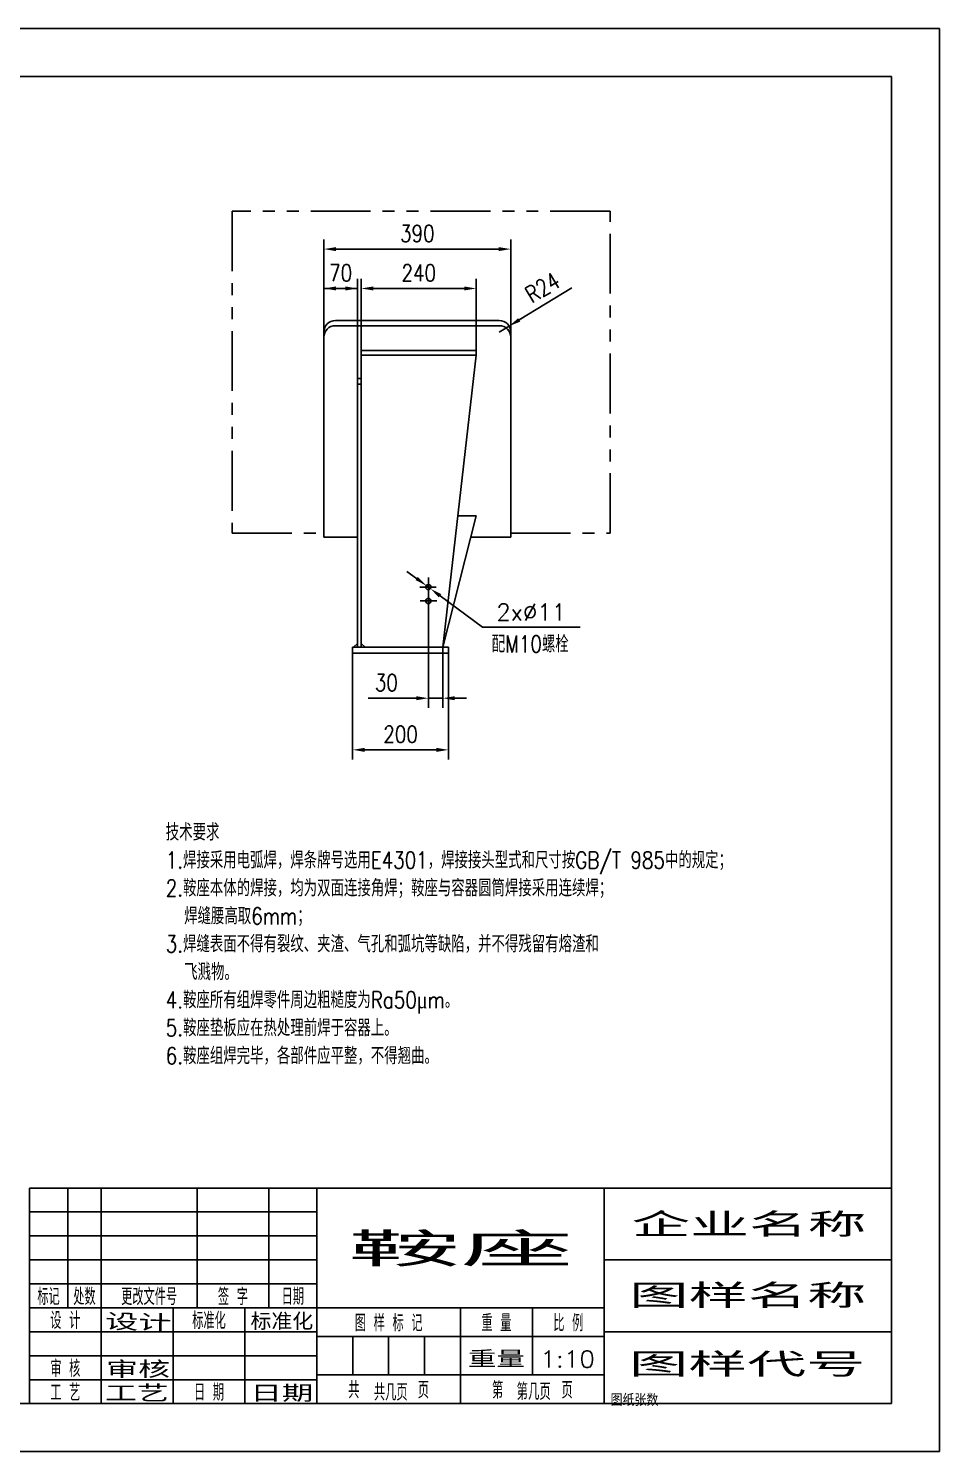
# Model space of a CAD drawing. Header units: inches. Extents: x 1350 to 5550, y 442 to 3412.
# Drawn here: x 3648 to 5550, y 442 to 3412 of the extents above; entities that cross this region are included whole.
import ezdxf
from ezdxf.enums import TextEntityAlignment as Align

# ---------------------------------------------------------------- set-up
doc = ezdxf.new("R2010")
doc.units = ezdxf.units.IN
doc.header["$LTSCALE"] = 100
doc.linetypes.add('CENTER', pattern=[2, 1.25, -0.25, 0.25, -0.25])
doc.linetypes.add('PHANTOM', pattern=[2.5, 1.25, -0.25, 0.25, -0.25, 0.25, -0.25])
for name, color, linetype in [('1轮廓实线层', 7, 'Continuous'), ('2细线层', 4, 'Continuous'), ('3中心线层', 1, 'CENTER'), ('6文字层', 3, 'Continuous'), ('7标注层', 4, 'Continuous'), ('9双点划线层', 6, 'PHANTOM'), ('图框层', 7, 'Continuous')]:
    doc.layers.add(name, color=color, linetype=linetype)
doc.styles.add('PC_TEXTSTYLE', font='romans.shx', dxfattribs={"width": 0.8, "bigfont": 'hzfs.shx'})
doc.styles.add('PC_TEXTSTYLE1', font='romans.shx', dxfattribs={"bigfont": 'hzfs.shx'})
doc.styles.add('TH_GBDIM', font='romans.shx', dxfattribs={"width": 0.8, "bigfont": 'hzfs.shx'})
doc.dimstyles.new('TH_GBDIM', dxfattribs={"dimscale": 10, "dimtxt": 3.5, "dimasz": 2.5, "dimexe": 2, "dimexo": 0, "dimgap": 1.5, "dimtad": 1, "dimdec": 1, "dimdsep": 46, "dimtxsty": 'TH_GBDIM', "dimcen": 2.5, "dimclrd": 130, "dimclre": 130, "dimclrt": 3, "dimadec": 0, "dimazin": 2, "dimtfac": 0.714286, "dimtdec": 1, "dimtmove": 0, "dimatfit": 3, "dimfxl": 1, "dimtolj": 1, "dimtzin": 0, "dimlwd": -1, "dimlwe": -1, "dimarcsym": 0})

# ---------------------------------------------------------------- blocks, each defined once
blk = doc.blocks.new('*D17')
at = {"layer": '1轮廓实线层', "color": 130}
for p, q in [((4264.7, 2350.1), (4264.7, 2971.1)), ((4654.7, 2350.1), (4654.7, 2971.1)), ((4289.7, 2951.1), (4629.7, 2951.1))]:
    blk.add_line(p, q, dxfattribs=at)
for points in [[(4289.7, 2955.2), (4289.7, 2946.9), (4264.7, 2951.1)], [(4629.7, 2955.2), (4629.7, 2946.9), (4654.7, 2951.1)]]:
    blk.add_solid(points, dxfattribs=at)
at = {"layer": 'Defpoints', "color": 0}
for p in [(4654.7, 2951.1), (4264.7, 2350.1), (4654.7, 2350.1)]:
    blk.add_point(p, dxfattribs=at)
at = {"layer": '1轮廓实线层', "color": 3, "insert": (4459.7, 2983.6), "char_height": 35, "attachment_point": 5, "style": 'TH_GBDIM'}
blk.add_mtext('\\A1;390', dxfattribs=at)
blk = doc.blocks.new('*D18')
at = {"layer": '1轮廓实线层', "color": 130}
for p, q in [((4342.7, 2681.1), (4342.7, 2888.9)), ((4582.7, 2739.6), (4582.7, 2888.9)), ((4367.7, 2868.9), (4557.7, 2868.9))]:
    blk.add_line(p, q, dxfattribs=at)
for points in [[(4367.7, 2873.1), (4367.7, 2864.8), (4342.7, 2868.9)], [(4557.7, 2873.1), (4557.7, 2864.8), (4582.7, 2868.9)]]:
    blk.add_solid(points, dxfattribs=at)
at = {"layer": 'Defpoints', "color": 0}
for p in [(4582.7, 2868.9), (4582.7, 2739.6), (4342.7, 2681.1)]:
    blk.add_point(p, dxfattribs=at)
at = {"layer": '1轮廓实线层', "color": 3, "insert": (4462.7, 2901.4), "char_height": 35, "attachment_point": 5, "style": 'TH_GBDIM'}
blk.add_mtext('\\A1;240', dxfattribs=at)
blk = doc.blocks.new('*D19')
at = {"layer": '1轮廓实线层', "color": 130}
for p, q in [((4782.3, 2869.9), (4672.6, 2803.3)), ((4630.7, 2777.9), (4651.2, 2790.4))]:
    blk.add_line(p, q, dxfattribs=at)
blk.add_solid([(4670.4, 2806.9), (4674.8, 2799.8), (4651.2, 2790.4)], dxfattribs=at)
at = {"layer": 'Defpoints', "color": 0}
for p in [(4630.7, 2777.9), (4651.2, 2790.4)]:
    blk.add_point(p, dxfattribs=at)
at = {"layer": '1轮廓实线层', "color": 3, "insert": (4721.3, 2870.9), "char_height": 35, "attachment_point": 5, "rotation": 31.2624, "style": 'TH_GBDIM'}
blk.add_mtext('\\A1;R24', dxfattribs=at)
blk = doc.blocks.new('*D28')
at = {"layer": '1轮廓实线层', "color": 130}
for p, q in [((4482.7, 2216.7), (4482.7, 1993.8)), ((4512.7, 2120.1), (4512.7, 1993.8)), ((4457.7, 2013.8), (4357.4, 2013.8)), ((4512.7, 2013.8), (4482.7, 2013.8)), ((4537.7, 2013.8), (4562.7, 2013.8))]:
    blk.add_line(p, q, dxfattribs=at)
for points in [[(4457.7, 2017.9), (4457.7, 2009.6), (4482.7, 2013.8)], [(4537.7, 2017.9), (4537.7, 2009.6), (4512.7, 2013.8)]]:
    blk.add_solid(points, dxfattribs=at)
at = {"layer": 'Defpoints', "color": 0}
for p in [(4482.7, 2216.7), (4512.7, 2120.1), (4512.7, 2013.8)]:
    blk.add_point(p, dxfattribs=at)
at = {"layer": '1轮廓实线层', "color": 3, "insert": (4395, 2046.3), "char_height": 35, "attachment_point": 5, "style": 'TH_GBDIM'}
blk.add_mtext('\\A1;30', dxfattribs=at)
blk = doc.blocks.new('*D29')
at = {"layer": '1轮廓实线层', "color": 130}
for p, q in [((4324.7, 2108.1), (4324.7, 1886)), ((4524.7, 2108.1), (4524.7, 1886)), ((4499.7, 1906), (4349.7, 1906))]:
    blk.add_line(p, q, dxfattribs=at)
for points in [[(4349.7, 1910.2), (4349.7, 1901.8), (4324.7, 1906)], [(4499.7, 1910.2), (4499.7, 1901.8), (4524.7, 1906)]]:
    blk.add_solid(points, dxfattribs=at)
at = {"layer": 'Defpoints', "color": 0}
for p in [(4324.7, 2108.1), (4524.7, 2108.1), (4324.7, 1906)]:
    blk.add_point(p, dxfattribs=at)
at = {"layer": '1轮廓实线层', "color": 3, "insert": (4424.7, 1938.5), "char_height": 35, "attachment_point": 5, "style": 'TH_GBDIM'}
blk.add_mtext('\\A1;200', dxfattribs=at)

msp = doc.modelspace()

# ---------------------------------------------------------------- linework, layer by layer
at = {"layer": '1轮廓实线层', "color": 130}
for p, q in [((4264.71, 2350.11), (4264.71, 2888.94)), ((4334.71, 2681.11), (4334.71, 2888.94)), ((4334.71, 2681.11), (4334.71, 2888.94)), ((4342.71, 2681.11), (4342.71, 2888.94)), ((4264.71, 2868.94), (4334.71, 2868.94)), ((4309.71, 2868.94), (4275.53, 2868.94)), ((4359.71, 2868.94), (4384.71, 2868.94)), ((4367.71, 2868.94), (4392.71, 2868.94))]:
    msp.add_line(p, q, dxfattribs=at)
at = {"layer": '1轮廓实线层'}
for p, q in [((4630.71, 2801.91), (4288.71, 2801.91)), ((4264.71, 2350.11), (4264.71, 2777.91)), ((4630.71, 2791.22), (4288.71, 2791.22)), ((4654.71, 2777.91), (4654.71, 2350.11)), ((4342.71, 2739.55), (4582.71, 2739.55)), ((4342.71, 2120.11), (4342.71, 2739.55)), ((4582.71, 2730), (4582.71, 2739.55)), ((4342.71, 2730), (4582.71, 2730)), ((4512.71, 2120.11), (4582.71, 2730)), ((4342.71, 2681.11), (4334.71, 2681.11)), ((4334.71, 2120.11), (4334.71, 2681.11)), ((4342.71, 2669.32), (4334.71, 2669.32)), ((4512.71, 2120.11), (4582.71, 2394.52)), ((4582.71, 2394.52), (4544.2, 2394.52)), ((4334.71, 2350.11), (4264.71, 2350.11)), ((4654.71, 2350.11), (4571.83, 2350.11)), ((4324.71, 2120.11), (4524.71, 2120.11)), ((4324.71, 2108.11), (4324.71, 2120.11)), ((4334.71, 2128.11), (4326.71, 2120.11)), ((4350.71, 2120.11), (4342.71, 2128.11)), ((4342.71, 2120.11), (4512.71, 2120.11)), ((4524.71, 2120.11), (4524.71, 2108.11)), ((4424.71, 2108.11), (4324.71, 2108.11)), ((4524.71, 2108.11), (4424.71, 2108.11)), ((5449.84, 991.55), (3649.84, 991.55)), ((3649.84, 541.55), (3649.84, 991.55)), ((3729.84, 741.55), (3729.84, 991.55)), ((3799.84, 741.55), (3799.84, 991.55)), ((3999.84, 741.55), (3999.84, 991.55)), ((4149.84, 741.55), (4149.84, 991.55)), ((4249.84, 541.55), (4249.84, 991.55)), ((4849.84, 841.55), (5449.84, 841.55)), ((3649.84, 741.55), (4849.84, 741.55)), ((3799.84, 541.55), (3799.84, 741.55)), ((3949.84, 541.55), (3949.84, 741.55)), ((4099.84, 541.55), (4099.84, 741.55)), ((4849.84, 691.55), (5449.84, 691.55)), ((3649.84, 541.55), (5449.84, 541.55))]:
    msp.add_line(p, q, dxfattribs=at)
at = {"layer": '1轮廓实线层', "color": 7}
for p, q in [((4849.84, 541.55), (4849.84, 991.55)), ((3649.84, 791.55), (4249.84, 791.55))]:
    msp.add_line(p, q, dxfattribs=at)
at = {"layer": '1轮廓实线层'}
for centre, start, end in [((4288.71, 2777.91), 90, 180), ((4630.71, 2777.91), 0, 90), ((4288.71, 2767.22), 90, 180), ((4630.71, 2767.22), 0, 90)]:
    msp.add_arc(centre, 24, start, end, dxfattribs=at)
at = {"layer": '1轮廓实线层', "extrusion": (0, 0, -1)}
for centre in [(4482.71, 2245.63), (4482.71, 2216.66)]:
    msp.add_ellipse(centre, major_axis=(5.5, 0), ratio=0.9655525, dxfattribs=at)
at = {"layer": '1轮廓实线层', "color": 130}
for points in [[(4289.71, 2873.11), (4289.71, 2864.77), (4264.71, 2868.94)], [(4309.71, 2873.11), (4309.71, 2864.77), (4334.71, 2868.94)], [(4367.71, 2873.11), (4367.71, 2864.77), (4342.71, 2868.94)]]:
    msp.add_solid(points, dxfattribs=at)
at = {"layer": '2细线层'}
for p, q in [((5549.84, 3411.55), (1349.84, 3411.55)), ((5549.84, 3411.55), (5549.84, 441.55)), ((4595.95, 2162.32), (4799.35, 2162.32)), ((3649.84, 941.55), (4249.84, 941.55)), ((3649.84, 891.55), (4249.84, 891.55)), ((3649.84, 841.55), (4249.84, 841.55)), ((4549.84, 541.55), (4549.84, 741.55)), ((4699.84, 601.55), (4699.84, 741.55)), ((3649.84, 691.55), (4249.84, 691.55)), ((4249.84, 681.55), (4849.84, 681.55)), ((4324.84, 601.55), (4324.84, 681.55)), ((4399.84, 601.55), (4399.84, 681.55)), ((4474.84, 601.55), (4474.84, 681.55)), ((3649.84, 641.55), (4249.84, 641.55)), ((4249.84, 601.55), (4849.84, 601.55)), ((3649.84, 591.55), (4249.84, 591.55)), ((1349.84, 441.55), (5549.84, 441.55))]:
    msp.add_line(p, q, dxfattribs=at)
at = {"layer": '3中心线层'}
for p, q in [((4482.71, 2194.14), (4482.71, 2265.38)), ((4499.33, 2245.63), (4464.93, 2245.63)), ((4500.18, 2216.66), (4465.29, 2216.66))]:
    msp.add_line(p, q, dxfattribs=at)
at = {"layer": '7标注层', "color": 130}
for p, q in [((4458.19, 2263.66), (4438.05, 2278.47)), ((4478.33, 2248.85), (4487.08, 2242.41)), ((4507.22, 2227.59), (4595.95, 2162.32))]:
    msp.add_line(p, q, dxfattribs=at)
for points in [[(4460.66, 2267.02), (4455.72, 2260.3), (4478.33, 2248.85)], [(4509.69, 2230.95), (4504.75, 2224.24), (4487.08, 2242.41)]]:
    msp.add_solid(points, dxfattribs=at)
at = {"layer": '9双点划线层'}
for p, q in [((4862.26, 3029.99), (4073.02, 3029.99)), ((4073.02, 3029.99), (4073.02, 2358.11)), ((4862.26, 2358.11), (4862.26, 3029.99)), ((4073.02, 2358.11), (4264.71, 2358.11)), ((4654.71, 2358.11), (4862.26, 2358.11))]:
    msp.add_line(p, q, dxfattribs=at)
at = {"layer": '图框层'}
for p, q in [((5449.84, 3311.55), (1449.84, 3311.55)), ((5449.84, 3311.55), (5449.84, 541.55)), ((5449.84, 541.55), (5449.84, 991.55)), ((1449.84, 541.55), (5449.84, 541.55))]:
    msp.add_line(p, q, dxfattribs=at)

# ---------------------------------------------------------------- texts
at = {"layer": '1轮廓实线层', "color": 3, "char_height": 35, "attachment_point": 5, "style": 'TH_GBDIM'}
for s, insert in [('\\A1;70{}{}', (4299.71, 2901.44)), ('配M10螺栓', (4695.36, 2126.82))]:
    msp.add_mtext(s, dxfattribs=dict(at, insert=insert))
at = {"layer": '1轮廓实线层', "insert": (3934.58, 1751.69), "char_height": 35, "width": 1353.4294, "attachment_point": 1, "style": 'TH_GBDIM'}
msp.add_mtext('{\\C3;技术要求\\P1.焊接采用电弧焊，焊条牌号选用E4301，焊接接头型式和尺寸按GB/T 985中的规定；\\P2.鞍座本体的焊接，均为双面连接角焊；鞍座与容器圆筒焊接采用连续焊；\\P  焊缝腰高取6mm；\\P3.焊缝表面不得有裂纹、夹渣、气孔和弧坑等缺陷，并不得残留有熔渣和\\P  飞溅物。\\P4.鞍座所有组焊零件周边粗糙度为Ra50\\fTimes New Roman|b0|i0|c161|p18;μ\\Fromans.shx,hzfs.shx|c134;m。\\P5.鞍座垫板应在热处理前焊于容器上。\\P6.鞍座组焊完毕，各部件应平整，不得翘曲。}', dxfattribs=at)
at = {"layer": '6文字层', "style": 'PC_TEXTSTYLE', "width": 0.667}
for s, p in [('标记', (3689.84, 766.55)), ('处数', (3764.84, 766.55)), (' 更改文件号 ', (3899.84, 766.55)), (' 签 字 ', (4074.84, 766.55)), (' 日期 ', (4199.84, 766.55)), (' 设 计 ', (3724.84, 716.61)), (' 标准化 ', (4024.84, 716.61)), (' 图 样 标 记 ', (4399.84, 711.55)), (' 重 量 ', (4624.84, 711.55)), (' 比 例 ', (4774.84, 711.55)), (' 审 核 ', (3724.84, 616.55)), (' 工 艺 ', (3724.84, 566.55)), (' 日 期 ', (4024.84, 566.55)), ('共       页', (4399.84, 571.55)), ('第       页', (4699.84, 571.55))]:
    msp.add_text(s, height=35, dxfattribs=at).set_placement(p, align=Align.MIDDLE)
at = {"layer": '6文字层', "style": 'PC_TEXTSTYLE', "flags": 8}
for tag, height, width, p, p2 in [('企业名称', 50, 3.445461, (4906.94, 889.75), (5397.16, 889.75)), ('鞍座', 70, 4.835673, (4315.21, 827.91), (4785.63, 827.91)), ('图样名称', 50, 3.480264, (4901.99, 741.33), (5397.16, 741.33)), ('标准化', 35, 1.756036, (4111.49, 695.27), (4242.32, 695.27)), ('重量', 35, 2.448074, (4565.28, 616.98), (4684.35, 616.98)), ('审核', 35, 2.723972, (3809.96, 595.22), (3943.5, 595.22)), ('1:10', 35, 1.023151, (4716.3, 616.98), (4830.55, 616.98)), ('图样代号', 50, 3.489916, (4901.99, 597.86), (5394.68, 597.86)), ('工艺', 35, 2.851598, (3807.74, 545.27), (3940.94, 545.27)), ('日期', 35, 2.733185, (4111.49, 545.27), (4242.32, 545.27)), ('共几页', 35, 0.953151, (4369.11, 547.8), (4439.39, 547.8))]:
    msp.add_attdef(tag, text='', height=height, dxfattribs=dict(at, width=width)).set_placement(p, p2, align=Align.FIT)
at = {"layer": '6文字层', "style": 'PC_TEXTSTYLE', "width": 2.873784, "flags": 8}
msp.add_attdef('设计', text=' ', height=35, rotation=358.46442, dxfattribs=at).set_placement((3807.56, 695.27), (3946.18, 691.55), align=Align.FIT)
at = {"layer": '6文字层', "color": 3, "style": 'PC_TEXTSTYLE', "width": 0.96618, "flags": 8}
msp.add_attdef('第几页', text='', height=35, dxfattribs=at).set_placement((4666.98, 549.08), (4738.21, 549.08), align=Align.FIT)
at = {"layer": '6文字层', "ltscale": 10, "style": 'PC_TEXTSTYLE', "flags": 1}
msp.add_attdef('图纸张数', (4863.05, 536.63), '', height=25, dxfattribs=at)
at = {"layer": '7标注层', "color": 3, "insert": (4697.45, 2193.24), "char_height": 35, "attachment_point": 5, "style": 'PC_TEXTSTYLE1'}
msp.add_mtext('2x∅11', dxfattribs=at)

# ---------------------------------------------------------------- dimensions: what is measured, and where the dimension line sits
at = {"layer": '1轮廓实线层'}
dim = msp.add_linear_dim(base=(4654.71, 2951.05), p1=(4264.71, 2350.11), p2=(4654.71, 2350.11), dimstyle='TH_GBDIM', dxfattribs=at)
dim.commit()
dim.dimension.update_dxf_attribs({"geometry": '*D17', "text_midpoint": (4459.71, 2983.55)})
dim = msp.add_linear_dim(base=(4582.71, 2868.94), p1=(4342.71, 2681.11), p2=(4582.71, 2739.55), dimstyle='TH_GBDIM', override={"dimtmove": 1}, dxfattribs=at)
dim.commit()
dim.dimension.update_dxf_attribs({"geometry": '*D18', "text_midpoint": (4462.71, 2901.44)})
dim = msp.add_radius_dim(center=(4630.71, 2777.91), mpoint=(4651.22, 2790.37), dimstyle='TH_GBDIM', dxfattribs=at)
dim.commit()
dim.dimension.update_dxf_attribs({"geometry": '*D19', "text_midpoint": (4721.26, 2870.91)})
for base, p1, p2, picture, middle in [((4512.71, 2013.78), (4482.71, 2216.66), (4512.71, 2120.11), '*D28', (4395.04, 2013.78)), ((4324.71, 1906.01), (4524.71, 2108.11), (4324.71, 2108.11), '*D29', (4424.71, 1906.01))]:
    dim = msp.add_linear_dim(base=base, p1=p1, p2=p2, dimstyle='TH_GBDIM', dxfattribs=at)
    dim.commit()
    dim.dimension.update_dxf_attribs({"geometry": picture, "text_midpoint": middle, "dimtype": 160})

doc.saveas('drawing.dxf')
